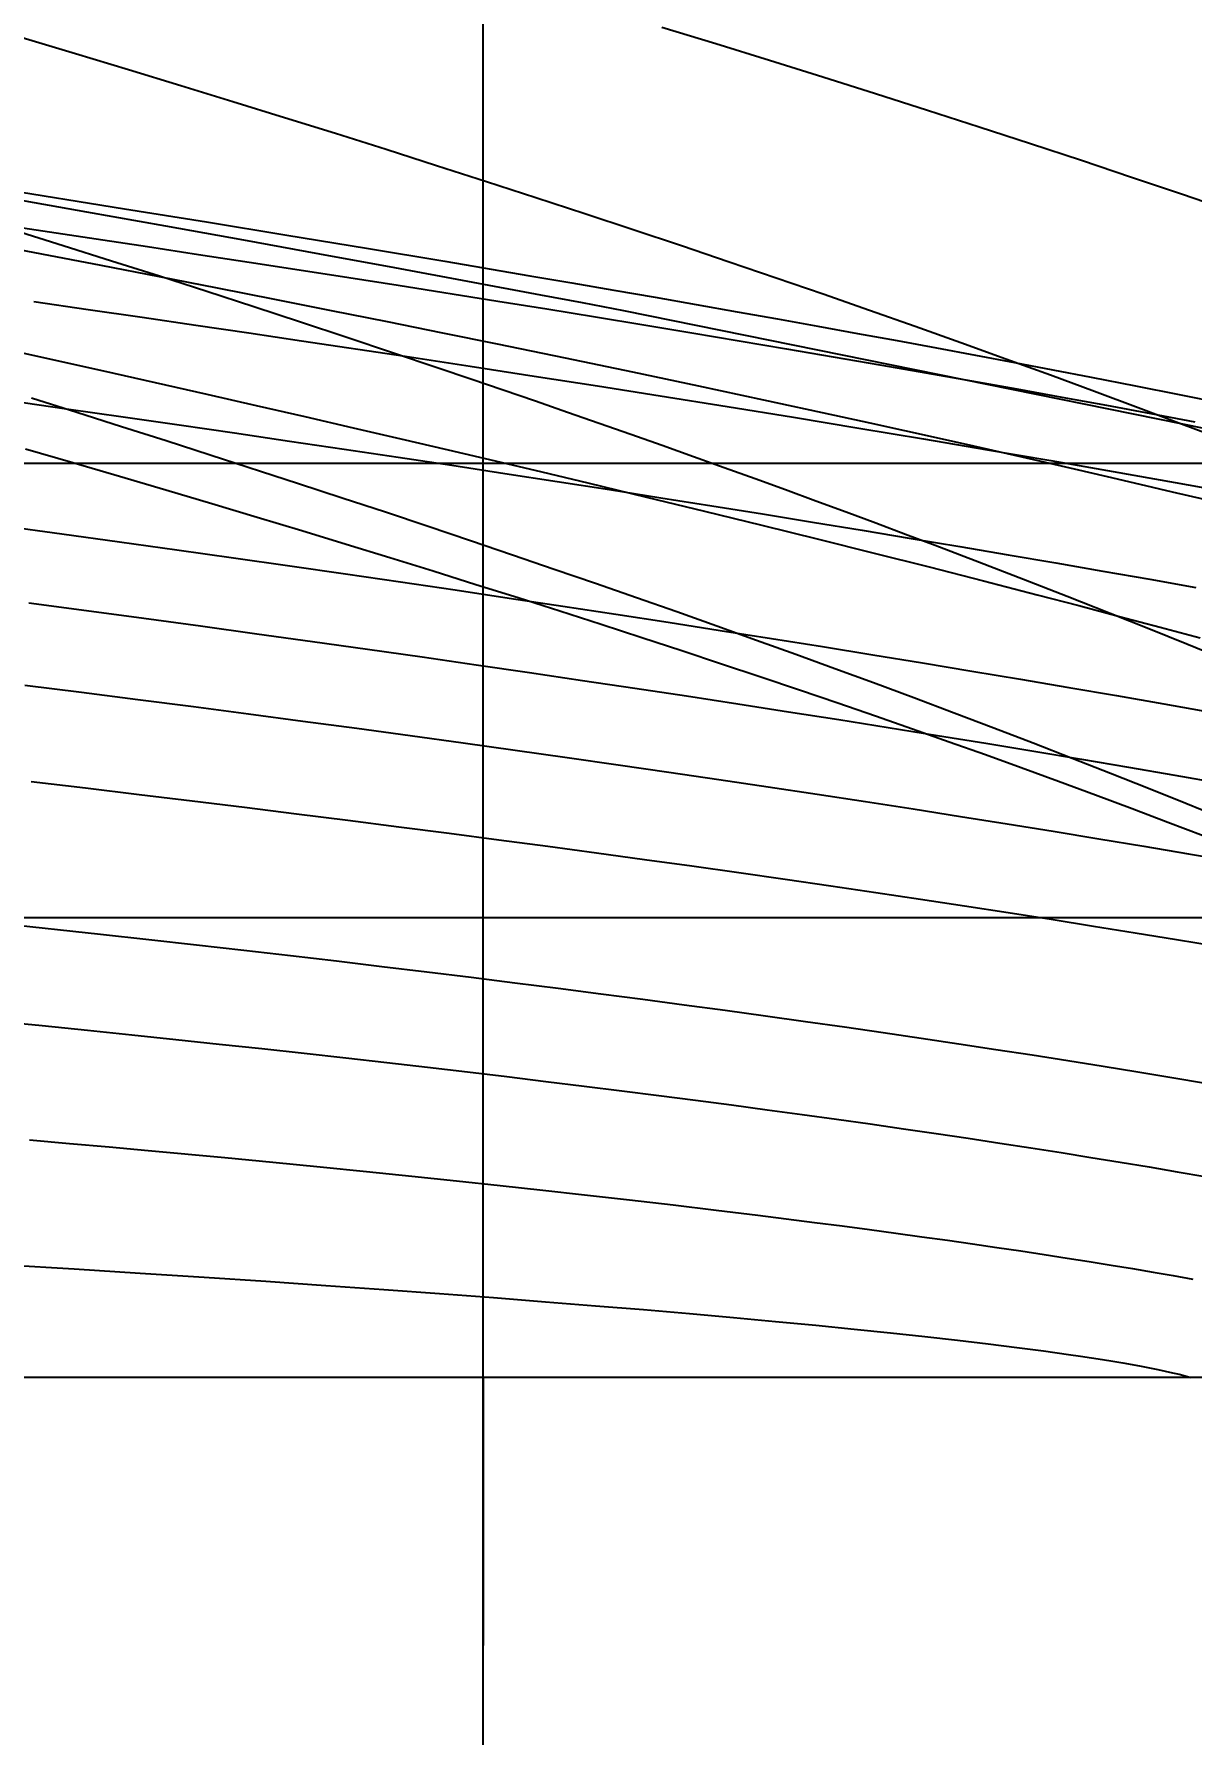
# Model space of a CAD drawing. Header units: millimetres. Extents: x -190954 to 154095, y 101 to 64253.
# Drawn here: x 221.11 to 224.81, y 124.01 to 129.43 of the extents above; entities that cross this region are included whole.
import ezdxf

# ---------------------------------------------------------------- set-up
doc = ezdxf.new("R2010")
doc.units = ezdxf.units.MM
for name, color, linetype in [('GRID', 179, 'Continuous'), ('WL025', 179, 'Continuous'), ('WL05', 179, 'Continuous'), ('WL075', 179, 'Continuous'), ('WL1', 179, 'Continuous'), ('WL10', 179, 'Continuous'), ('WL12', 179, 'Continuous'), ('WL14', 179, 'Continuous'), ('WL15', 179, 'Continuous'), ('WL16', 179, 'Continuous'), ('WL18', 179, 'Continuous'), ('WL2', 179, 'Continuous'), ('WL20', 179, 'Continuous'), ('WL25', 179, 'Continuous'), ('WL3', 179, 'Continuous'), ('WL4', 179, 'Continuous'), ('WL5', 179, 'Continuous'), ('WL6', 179, 'Continuous'), ('WL7', 179, 'Continuous'), ('WL8', 179, 'Continuous'), ('WL9', 179, 'Continuous')]:
    doc.layers.add(name, color=color, linetype=linetype)
doc.styles.add('SLDTEXTSTYLE0', font='TXT', dxfattribs={"width": 0.75})
doc.dimstyles.new('SLDDIMSTYLE0', dxfattribs={"dimtxt": 3.175, "dimasz": 3.302, "dimexe": 0, "dimexo": 0.0625, "dimgap": 0.79375, "dimtad": 0, "dimtih": 1, "dimtoh": 1, "dimlfac": 1500, "dimrnd": 1e-09, "dimzin": 4, "dimdsep": 46, "dimtxsty": 'SLDTEXTSTYLE0', "dimsah": 1, "dimcen": 0.09, "dimadec": 0, "dimazin": 1, "dimtfac": 1, "dimtofl": 0, "dimtmove": 0, "dimatfit": 3, "dimfxl": 0, "dimfrac": 2, "dimtolj": 1, "dimtzin": 12, "dimarcsym": 0})

# ---------------------------------------------------------------- blocks, each defined once
blk = doc.blocks.new('_D')
at = {"layer": 'WL20'}
for p, q in [((25.5973, 126.4167), (25.5973, 168.8394)), ((227.5959, 126.4167), (227.5959, 168.8394)), ((25.5973, 165.6644), (126.8004, 165.6644)), ((227.5959, 165.6644), (146.7411, 165.6644))]:
    blk.add_line(p, q, dxfattribs=at)
for points in [[(25.5973, 165.6644), (28.8993, 165.1564), (28.8993, 166.1724)], [(227.5959, 165.6644), (224.2939, 166.1724), (224.2939, 165.1564)]]:
    blk.add_solid(points, dxfattribs=at)
at = {"layer": 'WL20', "insert": (126.8004, 167.2371), "char_height": 3.175, "attachment_point": 1, "style": 'SLDTEXTSTYLE0'}
blk.add_mtext('302998.00', dxfattribs=at)

msp = doc.modelspace()

# ---------------------------------------------------------------- linework, layer by layer
at = {"layer": 'GRID', "color": 135}
for p, q in [((222.5465993, 125.1466667), (222.5465993, 154.8319333)), ((222.5465993, 111.8133333), (222.5465993, 138.48)), ((251.23, 128.0633333), (21.19727, 128.0633333)), ((251.23, 126.6133333), (21.19727, 126.6133333)), ((251.23, 125.1466667), (21.19727, 125.1466667))]:
    msp.add_line(p, q, dxfattribs=at)
at = {"layer": 'GRID', "color": 255}
msp.add_line((222.5465993, 125.1466667), (222.5465993, 124.290536), dxfattribs=at)
at = {"layer": 'WL025', "color": 11}
for p, q in [((221.0252907, 125.5063853), (221.2418827, 125.4931113)), ((221.2418827, 125.4931113), (221.4520487, 125.4798573)), ((221.4520487, 125.4798573), (221.6558053, 125.466632)), ((221.6558053, 125.466632), (221.853168, 125.4534453)), ((221.853168, 125.4534453), (222.0441547, 125.4403053)), ((222.0441547, 125.4403053), (222.228782, 125.4272213)), ((222.228782, 125.4272213), (222.407068, 125.4142)), ((222.407068, 125.4142), (222.579032, 125.40125)), ((222.579032, 125.40125), (222.7446927, 125.3883793)), ((222.7446927, 125.3883793), (222.90407, 125.3755947)), ((222.90407, 125.3755947), (223.0571833, 125.362904)), ((223.0571833, 125.362904), (223.2040533, 125.3503133)), ((223.2040533, 125.3503133), (223.3447013, 125.3378293)), ((223.3447013, 125.3378293), (223.4791473, 125.325458)), ((223.4791473, 125.325458), (223.6073947, 125.313204)), ((223.6073947, 125.313204), (223.7295173, 125.301078)), ((223.7295173, 125.301078), (223.8454773, 125.2890787)), ((223.8454773, 125.2890787), (223.9553333, 125.2772153)), ((223.9553333, 125.2772153), (224.0590907, 125.2654907)), ((224.0590907, 125.2654907), (224.156766, 125.253908)), ((224.156766, 125.253908), (224.248404, 125.242474)), ((224.248404, 125.242474), (224.3339833, 125.2311887)), ((224.3339833, 125.2311887), (224.4135633, 125.2200587)), ((224.4135633, 125.2200587), (224.451112, 125.214552)), ((224.451112, 125.214552), (224.4871527, 125.2090853)), ((224.4871527, 125.2090853), (224.521714, 125.203658)), ((224.521714, 125.203658), (224.55477, 125.1982713)), ((224.55477, 125.1982713), (224.5863547, 125.1929253)), ((224.5863547, 125.1929253), (224.6164367, 125.1876193)), ((224.6164367, 125.1876193), (224.645054, 125.1823547)), ((224.645054, 125.1823547), (224.672172, 125.1771307)), ((224.672172, 125.1771307), (224.6978313, 125.1719493)), ((224.6978313, 125.1719493), (224.7219947, 125.1668087)), ((224.7219947, 125.1668087), (224.744706, 125.16171)), ((224.744706, 125.16171), (224.765924, 125.1566533)), ((224.765924, 125.1566533), (224.7856967, 125.1516387)), ((224.7856967, 125.1516387), (224.8039787, 125.1466667))]:
    msp.add_line(p, q, dxfattribs=at)
at = {"layer": 'WL05', "color": 11}
for p, q in [((221.0991533, 125.9050113), (221.22712, 125.8936713)), ((221.22712, 125.8936713), (221.3533453, 125.8823107)), ((221.3533453, 125.8823107), (221.47783, 125.8709307)), ((221.47783, 125.8709307), (221.7215813, 125.8481187)), ((221.7215813, 125.8481187), (221.8751913, 125.833364)), ((221.8751913, 125.833364), (222.0259087, 125.818588)), ((222.0259087, 125.818588), (222.1737333, 125.803792)), ((222.1737333, 125.803792), (222.3186687, 125.7889807)), ((222.3186687, 125.7889807), (222.4607167, 125.774156)), ((222.4607167, 125.774156), (222.59988, 125.7593207)), ((222.59988, 125.7593207), (222.7361613, 125.7444793)), ((222.7361613, 125.7444793), (222.869564, 125.729634)), ((222.869564, 125.729634), (223.0128727, 125.713316)), ((223.0128727, 125.713316), (223.1527113, 125.6970007)), ((223.1527113, 125.6970007), (223.2890847, 125.6806933)), ((223.2890847, 125.6806933), (223.4219973, 125.6643967)), ((223.4219973, 125.6643967), (223.60351, 125.6414487)), ((223.60351, 125.6414487), (223.691696, 125.62999)), ((223.691696, 125.62999), (223.77817, 125.6185427)), ((223.77817, 125.6185427), (223.8629353, 125.6071087)), ((223.8629353, 125.6071087), (223.9459933, 125.5956893)), ((223.9459933, 125.5956893), (224.027346, 125.5842867)), ((224.027346, 125.5842867), (224.1069967, 125.5729013)), ((224.1069967, 125.5729013), (224.184946, 125.5615347)), ((224.184946, 125.5615347), (224.261198, 125.550188)), ((224.261198, 125.550188), (224.335754, 125.5388633)), ((224.335754, 125.5388633), (224.4086167, 125.5275613)), ((224.4086167, 125.5275613), (224.4797887, 125.5162847)), ((224.4797887, 125.5162847), (224.5492733, 125.5050327)), ((224.5492733, 125.5050327), (224.617072, 125.4938087)), ((224.617072, 125.4938087), (224.683188, 125.4826127)), ((224.683188, 125.4826127), (224.747624, 125.4714467)), ((224.747624, 125.4714467), (224.8103833, 125.460312))]:
    msp.add_line(p, q, dxfattribs=at)
at = {"layer": 'WL075', "color": 11}
for p, q in [((220.994412, 126.2839167), (221.1399093, 126.2693387)), ((221.1399093, 126.2693387), (221.2836133, 126.2547207)), ((221.2836133, 126.2547207), (221.4255227, 126.240064)), ((221.4255227, 126.240064), (221.5656387, 126.22537)), ((221.5656387, 126.22537), (221.7039593, 126.2106387)), ((221.7039593, 126.2106387), (221.840486, 126.1958713)), ((221.840486, 126.1958713), (221.9752173, 126.1810687)), ((221.9752173, 126.1810687), (222.1081533, 126.1662327)), ((222.1081533, 126.1662327), (222.239294, 126.151364)), ((222.239294, 126.151364), (222.3686387, 126.1364627)), ((222.3686387, 126.1364627), (222.4961887, 126.1215313)), ((222.4961887, 126.1215313), (222.6219427, 126.10657)), ((222.6219427, 126.10657), (222.7459, 126.09158)), ((222.7459, 126.09158), (222.8680627, 126.0765627)), ((222.8680627, 126.0765627), (222.9884287, 126.0615187)), ((222.9884287, 126.0615187), (223.1069993, 126.0464493)), ((223.1069993, 126.0464493), (223.223774, 126.0313567)), ((223.223774, 126.0313567), (223.3387533, 126.01624)), ((223.3387533, 126.01624), (223.4519367, 126.001102)), ((223.4519367, 126.001102), (223.5633247, 125.9859433)), ((223.5633247, 125.9859433), (223.6729173, 125.9707653)), ((223.6729173, 125.9707653), (223.7807153, 125.9555693)), ((223.7807153, 125.9555693), (223.8867187, 125.940356)), ((223.8867187, 125.940356), (223.9909273, 125.9251273)), ((223.9909273, 125.9251273), (224.093342, 125.9098833)), ((224.093342, 125.9098833), (224.1939633, 125.8946267)), ((224.1939633, 125.8946267), (224.2927913, 125.8793587)), ((224.2927913, 125.8793587), (224.389826, 125.8640793)), ((224.389826, 125.8640793), (224.4850687, 125.8487907)), ((224.4850687, 125.8487907), (224.57852, 125.8334947)), ((224.57852, 125.8334947), (224.67018, 125.8181913)), ((224.67018, 125.8181913), (224.76005, 125.8028833)), ((224.76005, 125.8028833), (224.84813, 125.7875707))]:
    msp.add_line(p, q, dxfattribs=at)
at = {"layer": 'WL1', "color": 11}
for p, q in [((221.0119607, 126.595858), (221.3255633, 126.5618093)), ((221.3255633, 126.5618093), (221.4796387, 126.5447087)), ((221.4796387, 126.5447087), (221.631936, 126.527574)), ((221.631936, 126.527574), (221.7823953, 126.5103807)), ((221.7823953, 126.5103807), (221.9310767, 126.493154)), ((221.9310767, 126.493154), (222.0779173, 126.47587)), ((222.0779173, 126.47587), (222.2229813, 126.4585533)), ((222.2229813, 126.4585533), (222.3662027, 126.4411807)), ((222.3662027, 126.4411807), (222.507648, 126.4237767)), ((222.507648, 126.4237767), (222.647248, 126.4063167)), ((222.647248, 126.4063167), (222.7850727, 126.3888273)), ((222.7850727, 126.3888273), (222.92105, 126.3712827)), ((222.92105, 126.3712827), (223.0552527, 126.3537093)), ((223.0552527, 126.3537093), (223.1876053, 126.3360827)), ((223.1876053, 126.3360827), (223.3181847, 126.3184287)), ((223.3181847, 126.3184287), (223.4469307, 126.300728)), ((223.4469307, 126.300728), (223.5738647, 126.2829887)), ((223.5738647, 126.2829887), (223.698984, 126.2652107)), ((223.698984, 126.2652107), (223.82229, 126.2473953)), ((223.82229, 126.2473953), (223.9437807, 126.2295427)), ((223.9437807, 126.2295427), (224.0634567, 126.211654)), ((224.0634567, 126.211654), (224.1813173, 126.1937293)), ((224.1813173, 126.1937293), (224.2973627, 126.17577)), ((224.2973627, 126.17577), (224.4115913, 126.157776)), ((224.4115913, 126.157776), (224.5240033, 126.1397493)), ((224.5240033, 126.1397493), (224.634598, 126.12169)), ((224.634598, 126.12169), (224.743376, 126.1035987)), ((224.743376, 126.1035987), (224.850336, 126.085476))]:
    msp.add_line(p, q, dxfattribs=at)
at = {"layer": 'WL10', "color": 11}
for p, q in [((221.0668667, 128.418834), (221.3683353, 128.3514427)), ((221.3683353, 128.3514427), (221.6651887, 128.2843887)), ((221.6651887, 128.2843887), (221.821788, 128.2487193)), ((221.821788, 128.2487193), (221.9770567, 128.21314)), ((221.9770567, 128.21314), (222.130988, 128.1776487)), ((222.130988, 128.1776487), (222.2835787, 128.1422427)), ((222.2835787, 128.1422427), (222.4348227, 128.1069207)), ((222.4348227, 128.1069207), (222.5847147, 128.0716807)), ((222.5847147, 128.0716807), (222.7332493, 128.0365193)), ((222.7332493, 128.0365193), (222.8804227, 128.001436)), ((222.8804227, 128.001436), (223.067584, 127.9564507)), ((223.067584, 127.9564507), (223.252476, 127.9115847)), ((223.252476, 127.9115847), (223.4350893, 127.866834)), ((223.4350893, 127.866834), (223.6154127, 127.8221933)), ((223.6154127, 127.8221933), (223.7934367, 127.777658)), ((223.7934367, 127.777658), (223.9691507, 127.733224)), ((223.9691507, 127.733224), (224.1425447, 127.688886)), ((224.1425447, 127.688886), (224.313608, 127.6446393)), ((224.313608, 127.6446393), (224.4457973, 127.610088)), ((224.4457973, 127.610088), (224.57655, 127.5755867)), ((224.57655, 127.5755867), (224.7058613, 127.5411347)), ((224.7058613, 127.5411347), (224.8337267, 127.5067293))]:
    msp.add_line(p, q, dxfattribs=at)
at = {"layer": 'WL12', "color": 11}
for p, q in [((221.0862753, 128.1107213), (221.2372607, 128.0667913)), ((221.2372607, 128.0667913), (221.3866193, 128.0230087)), ((221.3866193, 128.0230087), (221.5343553, 127.97937)), ((221.5343553, 127.97937), (221.6804667, 127.9358747)), ((221.6804667, 127.9358747), (221.8249527, 127.8925207)), ((221.8249527, 127.8925207), (221.9678107, 127.8493073)), ((221.9678107, 127.8493073), (222.10904, 127.806232)), ((222.10904, 127.806232), (222.24864, 127.7632933)), ((222.24864, 127.7632933), (222.3866107, 127.7204907)), ((222.3866107, 127.7204907), (222.522952, 127.6778213)), ((222.522952, 127.6778213), (222.6576653, 127.6352833)), ((222.6576653, 127.6352833), (222.7907507, 127.5928753)), ((222.7907507, 127.5928753), (222.9222127, 127.5505953)), ((222.9222127, 127.5505953), (223.0520513, 127.5084407)), ((223.0520513, 127.5084407), (223.18027, 127.4664093)), ((223.18027, 127.4664093), (223.306858, 127.4245027)), ((223.306858, 127.4245027), (223.4318627, 127.382708)), ((223.4318627, 127.382708), (223.5552453, 127.3410333)), ((223.5552453, 127.3410333), (223.6770253, 127.299472)), ((223.6770253, 127.299472), (223.797208, 127.2580213)), ((223.797208, 127.2580213), (223.9158027, 127.2166787)), ((223.9158027, 127.2166787), (224.0328133, 127.1754413)), ((224.0328133, 127.1754413), (224.1482487, 127.1343053)), ((224.1482487, 127.1343053), (224.2621167, 127.0932693)), ((224.2621167, 127.0932693), (224.3818167, 127.0496173)), ((224.3818167, 127.0496173), (224.499756, 127.00607)), ((224.499756, 127.00607), (224.6159493, 126.9626227)), ((224.6159493, 126.9626227), (224.7304067, 126.9192707)), ((224.7304067, 126.9192707), (224.8431473, 126.8760093))]:
    msp.add_line(p, q, dxfattribs=at)
at = {"layer": 'WL14', "color": 11}
for p, q in [((221.1053247, 128.2728507), (221.249744, 128.2274333)), ((221.249744, 128.2274333), (221.3929527, 128.1820827)), ((221.3929527, 128.1820827), (221.534952, 128.1367947)), ((221.534952, 128.1367947), (221.675742, 128.0915687)), ((221.675742, 128.0915687), (221.9575133, 128.000042)), ((221.9575133, 128.000042), (222.096536, 127.954364)), ((222.096536, 127.954364), (222.2343173, 127.9087393)), ((222.2343173, 127.9087393), (222.3708573, 127.8631653)), ((222.3708573, 127.8631653), (222.5061553, 127.8176387)), ((222.5061553, 127.8176387), (222.6402127, 127.772158)), ((222.6402127, 127.772158), (222.7730287, 127.7267207)), ((222.7730287, 127.7267207), (222.904602, 127.6813213)), ((222.904602, 127.6813213), (223.0349333, 127.6359593)), ((223.0349333, 127.6359593), (223.1640227, 127.5906313)), ((223.1640227, 127.5906313), (223.291868, 127.5453347)), ((223.291868, 127.5453347), (223.4184693, 127.5000647)), ((223.4184693, 127.5000647), (223.5438253, 127.45482)), ((223.5438253, 127.45482), (223.6679347, 127.4095967)), ((223.6679347, 127.4095967), (223.790796, 127.364392)), ((223.790796, 127.364392), (223.9204547, 127.316196)), ((223.9204547, 127.316196), (224.0486893, 127.2680127)), ((224.0486893, 127.2680127), (224.1754973, 127.2198387)), ((224.1754973, 127.2198387), (224.3008767, 127.1716693)), ((224.3008767, 127.1716693), (224.4248233, 127.1235007)), ((224.4248233, 127.1235007), (224.5473333, 127.0753287)), ((224.5473333, 127.0753287), (224.6684033, 127.0271493)), ((224.6684033, 127.0271493), (224.7880287, 126.9789573)), ((224.7880287, 126.9789573), (224.8915407, 126.9367647))]:
    msp.add_line(p, q, dxfattribs=at)
at = {"layer": 'WL15', "color": 11}
for p, q in [((221.1042153, 127.0483747), (221.2771693, 127.027944)), ((221.2771693, 127.027944), (221.4483007, 127.0074567)), ((221.4483007, 127.0074567), (221.6176433, 126.9869313)), ((221.6176433, 126.9869313), (221.7851647, 126.9663493)), ((221.7851647, 126.9663493), (221.950898, 126.9457273)), ((221.950898, 126.9457273), (222.1148127, 126.9250487)), ((222.1148127, 126.9250487), (222.2769393, 126.9043287)), ((222.2769393, 126.9043287), (222.4372487, 126.8835513)), ((222.4372487, 126.8835513), (222.59577, 126.862732)), ((222.59577, 126.862732), (222.752476, 126.8418553)), ((222.752476, 126.8418553), (222.9073947, 126.8209347)), ((222.9073947, 126.8209347), (223.0604993, 126.799956)), ((223.0604993, 126.799956), (223.2118167, 126.7789327)), ((223.2118167, 126.7789327), (223.3613213, 126.757852)), ((223.3613213, 126.757852), (223.5090393, 126.7367247)), ((223.5090393, 126.7367247), (223.654946, 126.71554)), ((223.654946, 126.71554), (223.799066, 126.694308)), ((223.799066, 126.694308), (223.941376, 126.673018)), ((223.941376, 126.673018), (224.0818987, 126.65168)), ((224.0818987, 126.65168), (224.2206133, 126.630284)), ((224.2206133, 126.630284), (224.3575407, 126.6088387)), ((224.3575407, 126.6088387), (224.4926607, 126.5873353)), ((224.4926607, 126.5873353), (224.625994, 126.565782)), ((224.625994, 126.565782), (224.7575213, 126.5441707)), ((224.7575213, 126.5441707), (224.8872693, 126.5225113))]:
    msp.add_line(p, q, dxfattribs=at)
at = {"layer": 'WL16', "color": 11}
for p, q in [((221.051392, 128.8085707), (221.20661, 128.7597073)), ((221.20661, 128.7597073), (221.3605453, 128.7108547)), ((221.3605453, 128.7108547), (221.5132053, 128.6620127)), ((221.5132053, 128.6620127), (221.6645867, 128.6131793)), ((221.6645867, 128.6131793), (221.814688, 128.5643527)), ((221.814688, 128.5643527), (221.9635093, 128.5155307)), ((221.9635093, 128.5155307), (222.11105, 128.4667127)), ((222.11105, 128.4667127), (222.257308, 128.4178953)), ((222.257308, 128.4178953), (222.4022833, 128.3690787)), ((222.4022833, 128.3690787), (222.506438, 128.3337347)), ((222.506438, 128.3337347), (222.6099193, 128.2983893)), ((222.6099193, 128.2983893), (222.7127273, 128.2630413)), ((222.7127273, 128.2630413), (222.81486, 128.22769)), ((222.81486, 128.22769), (222.916318, 128.1923347)), ((222.916318, 128.1923347), (223.0171, 128.156974)), ((223.0171, 128.156974), (223.117206, 128.1216073)), ((223.117206, 128.1216073), (223.2166353, 128.0862347)), ((223.2166353, 128.0862347), (223.3153867, 128.050854)), ((223.3153867, 128.050854), (223.4134607, 128.0154653)), ((223.4134607, 128.0154653), (223.510856, 127.9800687)), ((223.510856, 127.9800687), (223.6075727, 127.9446613)), ((223.6075727, 127.9446613), (223.7036087, 127.909244)), ((223.7036087, 127.909244), (223.7989647, 127.8738147)), ((223.7989647, 127.8738147), (223.8936393, 127.838374)), ((223.8936393, 127.838374), (223.9876327, 127.80292)), ((223.9876327, 127.80292), (224.12967, 127.7488207)), ((224.12967, 127.7488207), (224.2701173, 127.6946867)), ((224.2701173, 127.6946867), (224.4089713, 127.640514)), ((224.4089713, 127.640514), (224.5462307, 127.5863007)), ((224.5462307, 127.5863007), (224.6691647, 127.5371627)), ((224.6691647, 127.5371627), (224.7907853, 127.487986)), ((224.7907853, 127.487986), (224.9110913, 127.4387693))]:
    msp.add_line(p, q, dxfattribs=at)
at = {"layer": 'WL18', "color": 11}
for p, q in [((221.075682, 129.4227307), (221.245802, 129.3719253)), ((221.245802, 129.3719253), (221.4145253, 129.3210793)), ((221.4145253, 129.3210793), (221.5818513, 129.2701933)), ((221.5818513, 129.2701933), (221.747782, 129.2192653)), ((221.747782, 129.2192653), (221.9123173, 129.1682947)), ((221.9123173, 129.1682947), (222.0754593, 129.1172813)), ((222.0754593, 129.1172813), (222.237208, 129.0662227)), ((222.237208, 129.0662227), (222.3975647, 129.01512)), ((222.3975647, 129.01512), (222.556528, 128.9639707)), ((222.556528, 128.9639707), (222.7141007, 128.912774)), ((222.7141007, 128.912774), (222.8702827, 128.86153)), ((222.8702827, 128.86153), (223.0250747, 128.8102373)), ((223.0250747, 128.8102373), (223.178476, 128.758894)), ((223.178476, 128.758894), (223.3304873, 128.7075)), ((223.3304873, 128.7075), (223.4811093, 128.6560547)), ((223.4811093, 128.6560547), (223.6303413, 128.6045553)), ((223.6303413, 128.6045553), (223.7781833, 128.5530027)), ((223.7781833, 128.5530027), (223.924636, 128.5013947)), ((223.924636, 128.5013947), (224.0696993, 128.44973)), ((224.0696993, 128.44973), (224.213372, 128.3980087)), ((224.213372, 128.3980087), (224.3556547, 128.3462287)), ((224.3556547, 128.3462287), (224.4965467, 128.2943887)), ((224.4965467, 128.2943887), (224.636048, 128.2424887)), ((224.636048, 128.2424887), (224.7741587, 128.1905267)), ((224.7741587, 128.1905267), (224.910876, 128.1385013))]:
    msp.add_line(p, q, dxfattribs=at)
at = {"layer": 'WL2', "color": 11}
for p, q in [((221.08414, 127.3565207), (221.265128, 127.333594)), ((221.265128, 127.333594), (221.4443267, 127.3106307)), ((221.4443267, 127.3106307), (221.621736, 127.28763)), ((221.621736, 127.28763), (221.797358, 127.26459)), ((221.797358, 127.26459), (221.9711927, 127.24151)), ((221.9711927, 127.24151), (222.1432413, 127.2183893)), ((222.1432413, 127.2183893), (222.3135053, 127.195226)), ((222.3135053, 127.195226), (222.4819853, 127.17202)), ((222.4819853, 127.17202), (222.6486827, 127.14877)), ((222.6486827, 127.14877), (222.813598, 127.1254747)), ((222.813598, 127.1254747), (222.9767327, 127.1021333)), ((222.9767327, 127.1021333), (223.1380867, 127.0787453)), ((223.1380867, 127.0787453), (223.297662, 127.0553087)), ((223.297662, 127.0553087), (223.45546, 127.0318233)), ((223.45546, 127.0318233), (223.61148, 127.008288)), ((223.61148, 127.008288), (223.7657247, 126.984702)), ((223.7657247, 126.984702), (223.9181933, 126.9610647)), ((223.9181933, 126.9610647), (224.0688887, 126.9373747)), ((224.0688887, 126.9373747), (224.2178107, 126.9136307)), ((224.2178107, 126.9136307), (224.3649613, 126.8898327)), ((224.3649613, 126.8898327), (224.51034, 126.8659793)), ((224.51034, 126.8659793), (224.6539493, 126.8420707)), ((224.6539493, 126.8420707), (224.7957893, 126.818104)), ((224.7957893, 126.818104), (224.935862, 126.7940807))]:
    msp.add_line(p, q, dxfattribs=at)
at = {"layer": 'WL20', "color": 11}
for p, q in [((223.1157593, 129.4566313), (223.2884673, 129.403786)), ((223.2884673, 129.403786), (223.4596147, 129.3508393)), ((223.4596147, 129.3508393), (223.629248, 129.297798)), ((223.629248, 129.297798), (223.7973207, 129.2446553)), ((223.7973207, 129.2446553), (223.9638807, 129.1914173)), ((223.9638807, 129.1914173), (224.1288807, 129.138078)), ((224.1288807, 129.138078), (224.292368, 129.0846427)), ((224.292368, 129.0846427), (224.454296, 129.0311053)), ((224.454296, 129.0311053), (224.6147107, 128.9774727)), ((224.6147107, 128.9774727), (224.7735667, 128.9237367)), ((224.7735667, 128.9237367), (224.93091, 128.8699047))]:
    msp.add_line(p, q, dxfattribs=at)
at = {"layer": 'WL25', "color": 11}
for p, q in [((221.0964867, 127.618928), (221.2810007, 127.5943087)), ((221.2810007, 127.5943087), (221.4637547, 127.569664)), ((221.4637547, 127.569664), (221.6447493, 127.5449927)), ((221.6447493, 127.5449927), (221.823988, 127.5202927)), ((221.823988, 127.5202927), (222.001472, 127.495562)), ((222.001472, 127.495562), (222.1772033, 127.4708)), ((222.1772033, 127.4708), (222.351184, 127.4460047)), ((222.351184, 127.4460047), (222.5234167, 127.421174)), ((222.5234167, 127.421174), (222.6939027, 127.3963067)), ((222.6939027, 127.3963067), (222.862644, 127.3714013)), ((222.862644, 127.3714013), (223.0296427, 127.3464567)), ((223.0296427, 127.3464567), (223.1949013, 127.3214707)), ((223.1949013, 127.3214707), (223.3584207, 127.2964427)), ((223.3584207, 127.2964427), (223.520204, 127.2713707)), ((223.520204, 127.2713707), (223.6802533, 127.246254)), ((223.6802533, 127.246254), (223.8385687, 127.2210887)), ((223.8385687, 127.2210887), (223.995154, 127.195876)), ((223.995154, 127.195876), (224.1500113, 127.170614)), ((224.1500113, 127.170614), (224.3031413, 127.1453007)), ((224.3031413, 127.1453007), (224.454548, 127.1199347)), ((224.454548, 127.1199347), (224.604232, 127.0945153)), ((224.604232, 127.0945153), (224.752196, 127.06904)), ((224.752196, 127.06904), (224.8984427, 127.0435087))]:
    msp.add_line(p, q, dxfattribs=at)
at = {"layer": 'WL3', "color": 11}
for p, q in [((221.015576, 127.864886), (221.2017367, 127.8393093)), ((221.2017367, 127.8393093), (221.3861693, 127.813722)), ((221.3861693, 127.813722), (221.5688773, 127.7881207)), ((221.5688773, 127.7881207), (221.749864, 127.7625033)), ((221.749864, 127.7625033), (221.929134, 127.7368673)), ((221.929134, 127.7368673), (222.1066893, 127.7112113)), ((222.1066893, 127.7112113), (222.2825347, 127.6855333)), ((222.2825347, 127.6855333), (222.456672, 127.6598307)), ((222.456672, 127.6598307), (222.629106, 127.6341013)), ((222.629106, 127.6341013), (222.7998387, 127.608344)), ((222.7998387, 127.608344), (222.9688747, 127.5825567)), ((222.9688747, 127.5825567), (223.136216, 127.5567367)), ((223.136216, 127.5567367), (223.3018667, 127.5308827)), ((223.3018667, 127.5308827), (223.4658287, 127.5049933)), ((223.4658287, 127.5049933), (223.6281067, 127.4790653)), ((223.6281067, 127.4790653), (223.788704, 127.4531)), ((223.788704, 127.4531), (223.947622, 127.4270893)), ((223.947622, 127.4270893), (224.1048653, 127.4010373)), ((224.1048653, 127.4010373), (224.2604373, 127.3749393)), ((224.2604373, 127.3749393), (224.4143413, 127.3487947)), ((224.4143413, 127.3487947), (224.5665807, 127.3226007)), ((224.5665807, 127.3226007), (224.7171587, 127.296356)), ((224.7171587, 127.296356), (224.8660787, 127.270058))]:
    msp.add_line(p, q, dxfattribs=at)
at = {"layer": 'WL4', "color": 11}
for p, q in [((221.034808, 128.2643433), (221.2168913, 128.238482)), ((221.2168913, 128.238482), (221.397334, 128.2126347)), ((221.397334, 128.2126347), (221.5761447, 128.1867973)), ((221.5761447, 128.1867973), (221.75333, 128.160966)), ((221.75333, 128.160966), (221.9288973, 128.1351373)), ((221.9288973, 128.1351373), (222.1028547, 128.10931)), ((222.1028547, 128.10931), (222.2752073, 128.08348)), ((222.2752073, 128.08348), (222.4459633, 128.057646)), ((222.4459633, 128.057646), (222.6151287, 128.0318033)), ((222.6151287, 128.0318033), (222.7827107, 128.0059507)), ((222.7827107, 128.0059507), (222.9487147, 127.9800853)), ((222.9487147, 127.9800853), (223.1131473, 127.9542047)), ((223.1131473, 127.9542047), (223.2760153, 127.9283047)), ((223.2760153, 127.9283047), (223.4373247, 127.9023847)), ((223.4373247, 127.9023847), (223.597082, 127.8764407)), ((223.597082, 127.8764407), (223.7552927, 127.850474)), ((223.7552927, 127.850474), (223.9119653, 127.824472)), ((223.9119653, 127.824472), (224.067104, 127.798442)), ((224.067104, 127.798442), (224.2207153, 127.7723773)), ((224.2207153, 127.7723773), (224.3728067, 127.746276)), ((224.3728067, 127.746276), (224.523384, 127.7201347)), ((224.523384, 127.7201347), (224.672454, 127.6939507)), ((224.672454, 127.6939507), (224.8200233, 127.6677213))]:
    msp.add_line(p, q, dxfattribs=at)
at = {"layer": 'WL5', "color": 11}
for p, q in [((221.1123973, 128.5802053), (221.2861273, 128.5552247)), ((221.2861273, 128.5552247), (221.4583573, 128.5302693)), ((221.4583573, 128.5302693), (221.629102, 128.5053347)), ((221.629102, 128.5053347), (221.7983767, 128.4804153)), ((221.7983767, 128.4804153), (221.9661967, 128.455506)), ((221.9661967, 128.455506), (222.2975253, 128.405696)), ((222.2975253, 128.405696), (222.504218, 128.374174)), ((222.504218, 128.374174), (222.708674, 128.342632)), ((222.708674, 128.342632), (222.9109193, 128.3110593)), ((222.9109193, 128.3110593), (223.11098, 128.2794453)), ((223.11098, 128.2794453), (223.324742, 128.245224)), ((223.324742, 128.245224), (223.5360133, 128.2109267)), ((223.5360133, 128.2109267), (223.7448273, 128.17654)), ((223.7448273, 128.17654), (223.951214, 128.142048)), ((223.951214, 128.142048), (224.1552053, 128.107436)), ((224.1552053, 128.107436), (224.3568333, 128.072688)), ((224.3568333, 128.072688), (224.556128, 128.0377873)), ((224.556128, 128.0377873), (224.7531227, 128.0027167)), ((224.7531227, 128.0027167), (224.889614, 127.978066))]:
    msp.add_line(p, q, dxfattribs=at)
at = {"layer": 'WL6', "color": 11}
for p, q in [((220.9796987, 128.8299633), (221.3119093, 128.7803493)), ((221.3119093, 128.7803493), (221.475888, 128.7556053)), ((221.475888, 128.7556053), (221.6384793, 128.7308947)), ((221.6384793, 128.7308947), (221.7997053, 128.706208)), ((221.7997053, 128.706208), (221.9595873, 128.6815393)), ((221.9595873, 128.6815393), (222.1181467, 128.6568813)), ((222.1181467, 128.6568813), (222.2754027, 128.632226)), ((222.2754027, 128.632226), (222.59261, 128.58185)), ((222.59261, 128.58185), (222.7492587, 128.5566347)), ((222.7492587, 128.5566347), (222.9046313, 128.5313907)), ((222.9046313, 128.5313907), (223.0587467, 128.50611)), ((223.0587467, 128.50611), (223.2116233, 128.480784)), ((223.2116233, 128.480784), (223.3632813, 128.4554047)), ((223.3632813, 128.4554047), (223.513738, 128.4299627)), ((223.513738, 128.4299627), (223.6630113, 128.4044513)), ((223.6630113, 128.4044513), (223.8111187, 128.37886)), ((223.8111187, 128.37886), (223.958078, 128.3531813)), ((223.958078, 128.3531813), (224.1039053, 128.3274047)), ((224.1039053, 128.3274047), (224.2486187, 128.301522)), ((224.2486187, 128.301522), (224.3922333, 128.275524)), ((224.3922333, 128.275524), (224.5347667, 128.2494)), ((224.5347667, 128.2494), (224.676234, 128.2231407)), ((224.676234, 128.2231407), (224.816652, 128.1967367))]:
    msp.add_line(p, q, dxfattribs=at)
at = {"layer": 'WL7', "color": 11}
for p, q in [((220.9932827, 128.9418713), (221.4019387, 128.876732)), ((221.4019387, 128.876732), (221.663156, 128.8345527)), ((221.663156, 128.8345527), (221.9203887, 128.7925607)), ((221.9203887, 128.7925607), (222.17376, 128.7507213)), ((222.17376, 128.7507213), (222.4233893, 128.7089967)), ((222.4233893, 128.7089967), (222.69512, 128.662962)), ((222.69512, 128.662962), (222.8293713, 128.639964)), ((222.8293713, 128.639964), (222.962572, 128.6169707)), ((222.962572, 128.6169707), (223.0947393, 128.5939747)), ((223.0947393, 128.5939747), (223.2258913, 128.5709693)), ((223.2258913, 128.5709693), (223.3560453, 128.5479493)), ((223.3560453, 128.5479493), (223.4852173, 128.5249067)), ((223.4852173, 128.5249067), (223.613428, 128.5018353)), ((223.613428, 128.5018353), (223.74069, 128.4787273)), ((223.74069, 128.4787273), (223.8670207, 128.4555773)), ((223.8670207, 128.4555773), (223.992436, 128.4323767)), ((223.992436, 128.4323767), (224.116952, 128.4091187)), ((224.116952, 128.4091187), (224.2405833, 128.3857967)), ((224.2405833, 128.3857967), (224.485252, 128.33893)), ((224.485252, 128.33893), (224.6265993, 128.3113987)), ((224.6265993, 128.3113987), (224.7668227, 128.2837367)), ((224.7668227, 128.2837367), (224.9033147, 128.25646))]:
    msp.add_line(p, q, dxfattribs=at)
at = {"layer": 'WL8', "color": 11}
for p, q in [((221.0245373, 128.912432), (221.281166, 128.8670827)), ((221.281166, 128.8670827), (221.5333547, 128.822092)), ((221.5333547, 128.822092), (221.7811513, 128.777452)), ((221.7811513, 128.777452), (222.0246093, 128.733156)), ((222.0246093, 128.733156), (222.2637827, 128.689194)), ((222.2637827, 128.689194), (222.729516, 128.602238)), ((222.729516, 128.602238), (222.8624653, 128.5770673)), ((222.8624653, 128.5770673), (222.994028, 128.5519987)), ((222.994028, 128.5519987), (225.0652073, 128.1317013))]:
    msp.add_line(p, q, dxfattribs=at)
at = {"layer": 'WL9', "color": 11}
for p, q in [((220.939328, 128.770194), (221.137342, 128.7324493)), ((221.137342, 128.7324493), (221.326216, 128.696154)), ((221.326216, 128.696154), (221.5130633, 128.6599707)), ((221.5130633, 128.6599707), (221.6978313, 128.6238873)), ((221.6978313, 128.6238873), (221.880564, 128.5879127)), ((221.880564, 128.5879127), (222.0612147, 128.5520333)), ((222.0612147, 128.5520333), (222.2398247, 128.5162593)), ((222.2398247, 128.5162593), (222.416354, 128.480578)), ((222.416354, 128.480578), (222.5908393, 128.4449973)), ((222.5908393, 128.4449973), (222.808084, 128.4002253)), ((222.808084, 128.4002253), (223.02205, 128.3555993)), ((223.02205, 128.3555993), (223.232732, 128.3111093)), ((223.232732, 128.3111093), (223.4401687, 128.2667647)), ((223.4401687, 128.2667647), (223.6674013, 128.217508)), ((223.6674013, 128.217508), (223.7795133, 128.1929433)), ((223.7795133, 128.1929433), (223.890624, 128.1684187)), ((223.890624, 128.1684187), (224.0007173, 128.1439247)), ((224.0007173, 128.1439247), (224.1098147, 128.1194693)), ((224.1098147, 128.1194693), (224.217916, 128.095052)), ((224.217916, 128.095052), (224.325024, 128.0706713)), ((224.325024, 128.0706713), (224.4311287, 128.0463187)), ((224.4311287, 128.0463187), (224.5362453, 128.022)), ((224.5362453, 128.022), (224.6403767, 127.9977153)), ((224.6403767, 127.9977153), (224.7435247, 127.973462)), ((224.7435247, 127.973462), (224.8456847, 127.949234))]:
    msp.add_line(p, q, dxfattribs=at)

# ---------------------------------------------------------------- dimensions: what is measured, and where the dimension line sits
at = {"layer": 'WL20'}
dim = msp.add_linear_dim(base=(25.5972687, 165.6644439), p1=(227.595936, 125.1466667), p2=(25.5972687, 125.1466667), dimstyle='SLDDIMSTYLE0', dxfattribs=at)
dim.commit()
dim.dimension.update_dxf_attribs({"geometry": '_D', "text_midpoint": (136.7707445, 165.6644439), "dimtype": 160})

doc.saveas('drawing.dxf')
